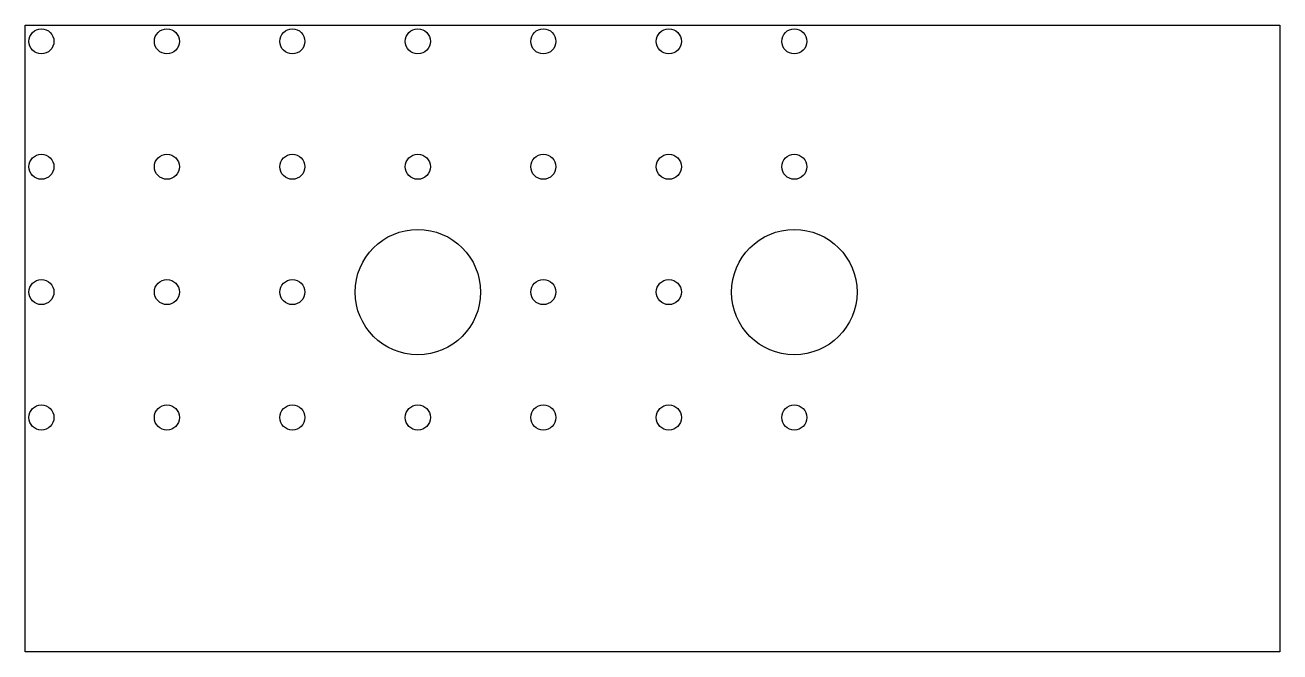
# Model space of a CAD drawing. Header units: millimetres. Extents: x -33 to 67, y -32 to 18.
import ezdxf

# ---------------------------------------------------------------- set-up
doc = ezdxf.new("R2010")
doc.units = ezdxf.units.MM
doc.layers.add('Sketch', color=7, linetype='CONTINUOUS')

msp = doc.modelspace()

# ---------------------------------------------------------------- linework, layer by layer
at = {"layer": 'Sketch'}
for p, q in [((-32.507, -32.1146), (-32.507, 17.8854)), ((-32.507, 17.8854), (67.493, 17.8854)), ((67.493, 17.8854), (67.493, -32.1146)), ((67.493, -32.1146), (-32.507, -32.1146))]:
    msp.add_line(p, q, dxfattribs=at)
for centre, radius in [((-31.207, 16.5854), 1), ((-21.207, 16.5854), 1), ((-11.207, 16.5854), 1), ((-1.20701, 16.5854), 1), ((8.79299, 16.5854), 1), ((18.793, 16.5854), 1), ((28.793, 16.5854), 1), ((-31.207, 6.58543), 1), ((-21.207, 6.58543), 1), ((-11.207, 6.58543), 1), ((-1.20701, 6.58543), 1), ((8.79299, 6.58543), 1), ((18.793, 6.58543), 1), ((28.793, 6.58543), 1), ((-1.20701, -3.41457), 5), ((28.793, -3.41457), 5), ((-31.207, -3.41457), 1), ((-21.207, -3.41457), 1), ((-11.207, -3.41457), 1), ((8.79299, -3.41457), 1), ((18.793, -3.41457), 1), ((-31.207, -13.4146), 1), ((-21.207, -13.4146), 1), ((-11.207, -13.4146), 1), ((-1.20701, -13.4146), 1), ((8.79299, -13.4146), 1), ((18.793, -13.4146), 1), ((28.793, -13.4146), 1)]:
    msp.add_circle(centre, radius, dxfattribs=at)

doc.saveas('drawing.dxf')
